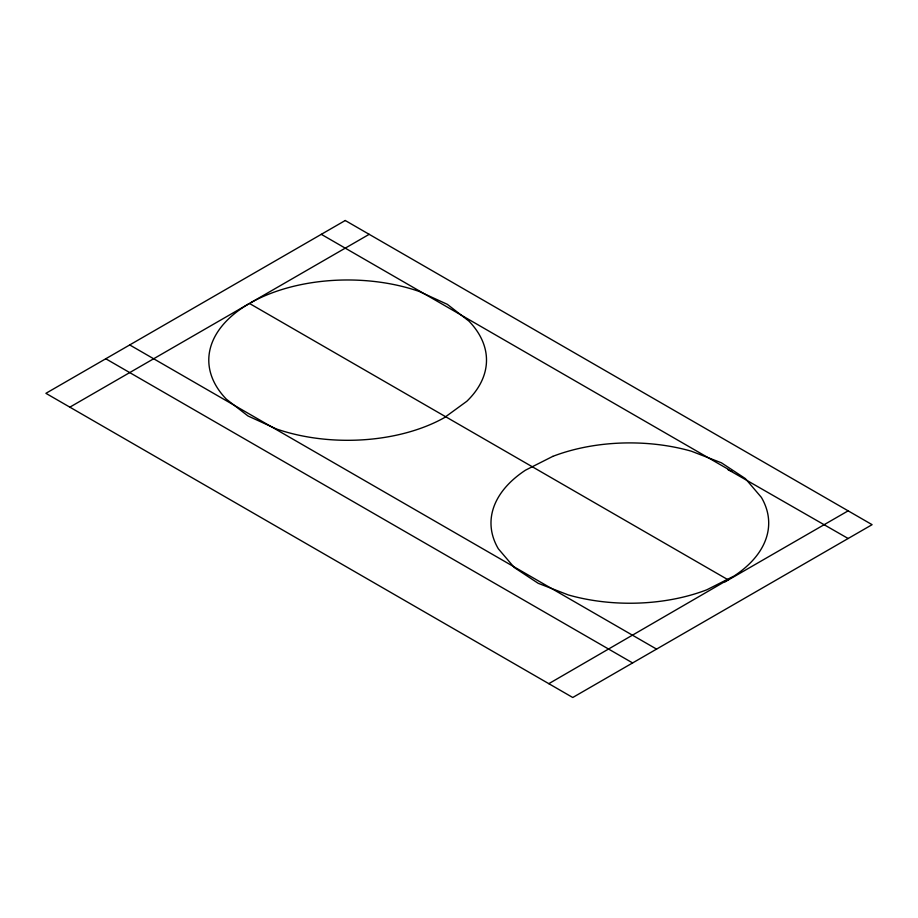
<?xml version="1.0" encoding="UTF-8"?>
<svg xmlns="http://www.w3.org/2000/svg" width="918" height="918" viewBox="0 0 918 918"><rect width="100%" height="100%" fill="white"/><g stroke="black" fill="none" stroke-linecap="round" stroke-linejoin="round"><path stroke-width="1.38" d="M548.803 683.68L728.02 579.751M69.848 407.156L369.197 234.319M731.795 471.393L728.02 469.591L848.152 538.499M724.922 581.932L848.152 510.844M321.3 234.319L728.41 469.373M728.41 579.981L249.455 303.456A138.859 80.164 0 0 0 226.344 399.158L247.963 415.957L276.387 428.947A138.859 80.164 0 0 0 444.312 417.69L466.814 401.281A138.859 80.164 0 0 0 468.949 321.128L447.318 304.328L418.906 291.339A138.859 80.164 0 0 0 250.671 302.768M129.713 344.939L656.565 649.106M105.765 358.766L632.617 662.934M345.248 220.504L45.9 393.329L572.752 697.496L872.1 524.671L345.248 220.504M552.774 456.384L525.509 470.165A138.859 80.164 0 0 0 498.325 548.78L514.332 567.565L538.212 583.309L568.334 594.944A138.859 80.164 0 0 0 706.906 589.758L734.17 575.965A138.859 80.164 0 0 0 761.355 497.349L745.347 478.576L721.468 462.833L691.346 451.197A138.859 80.164 0 0 0 552.774 456.384"/></g></svg>
